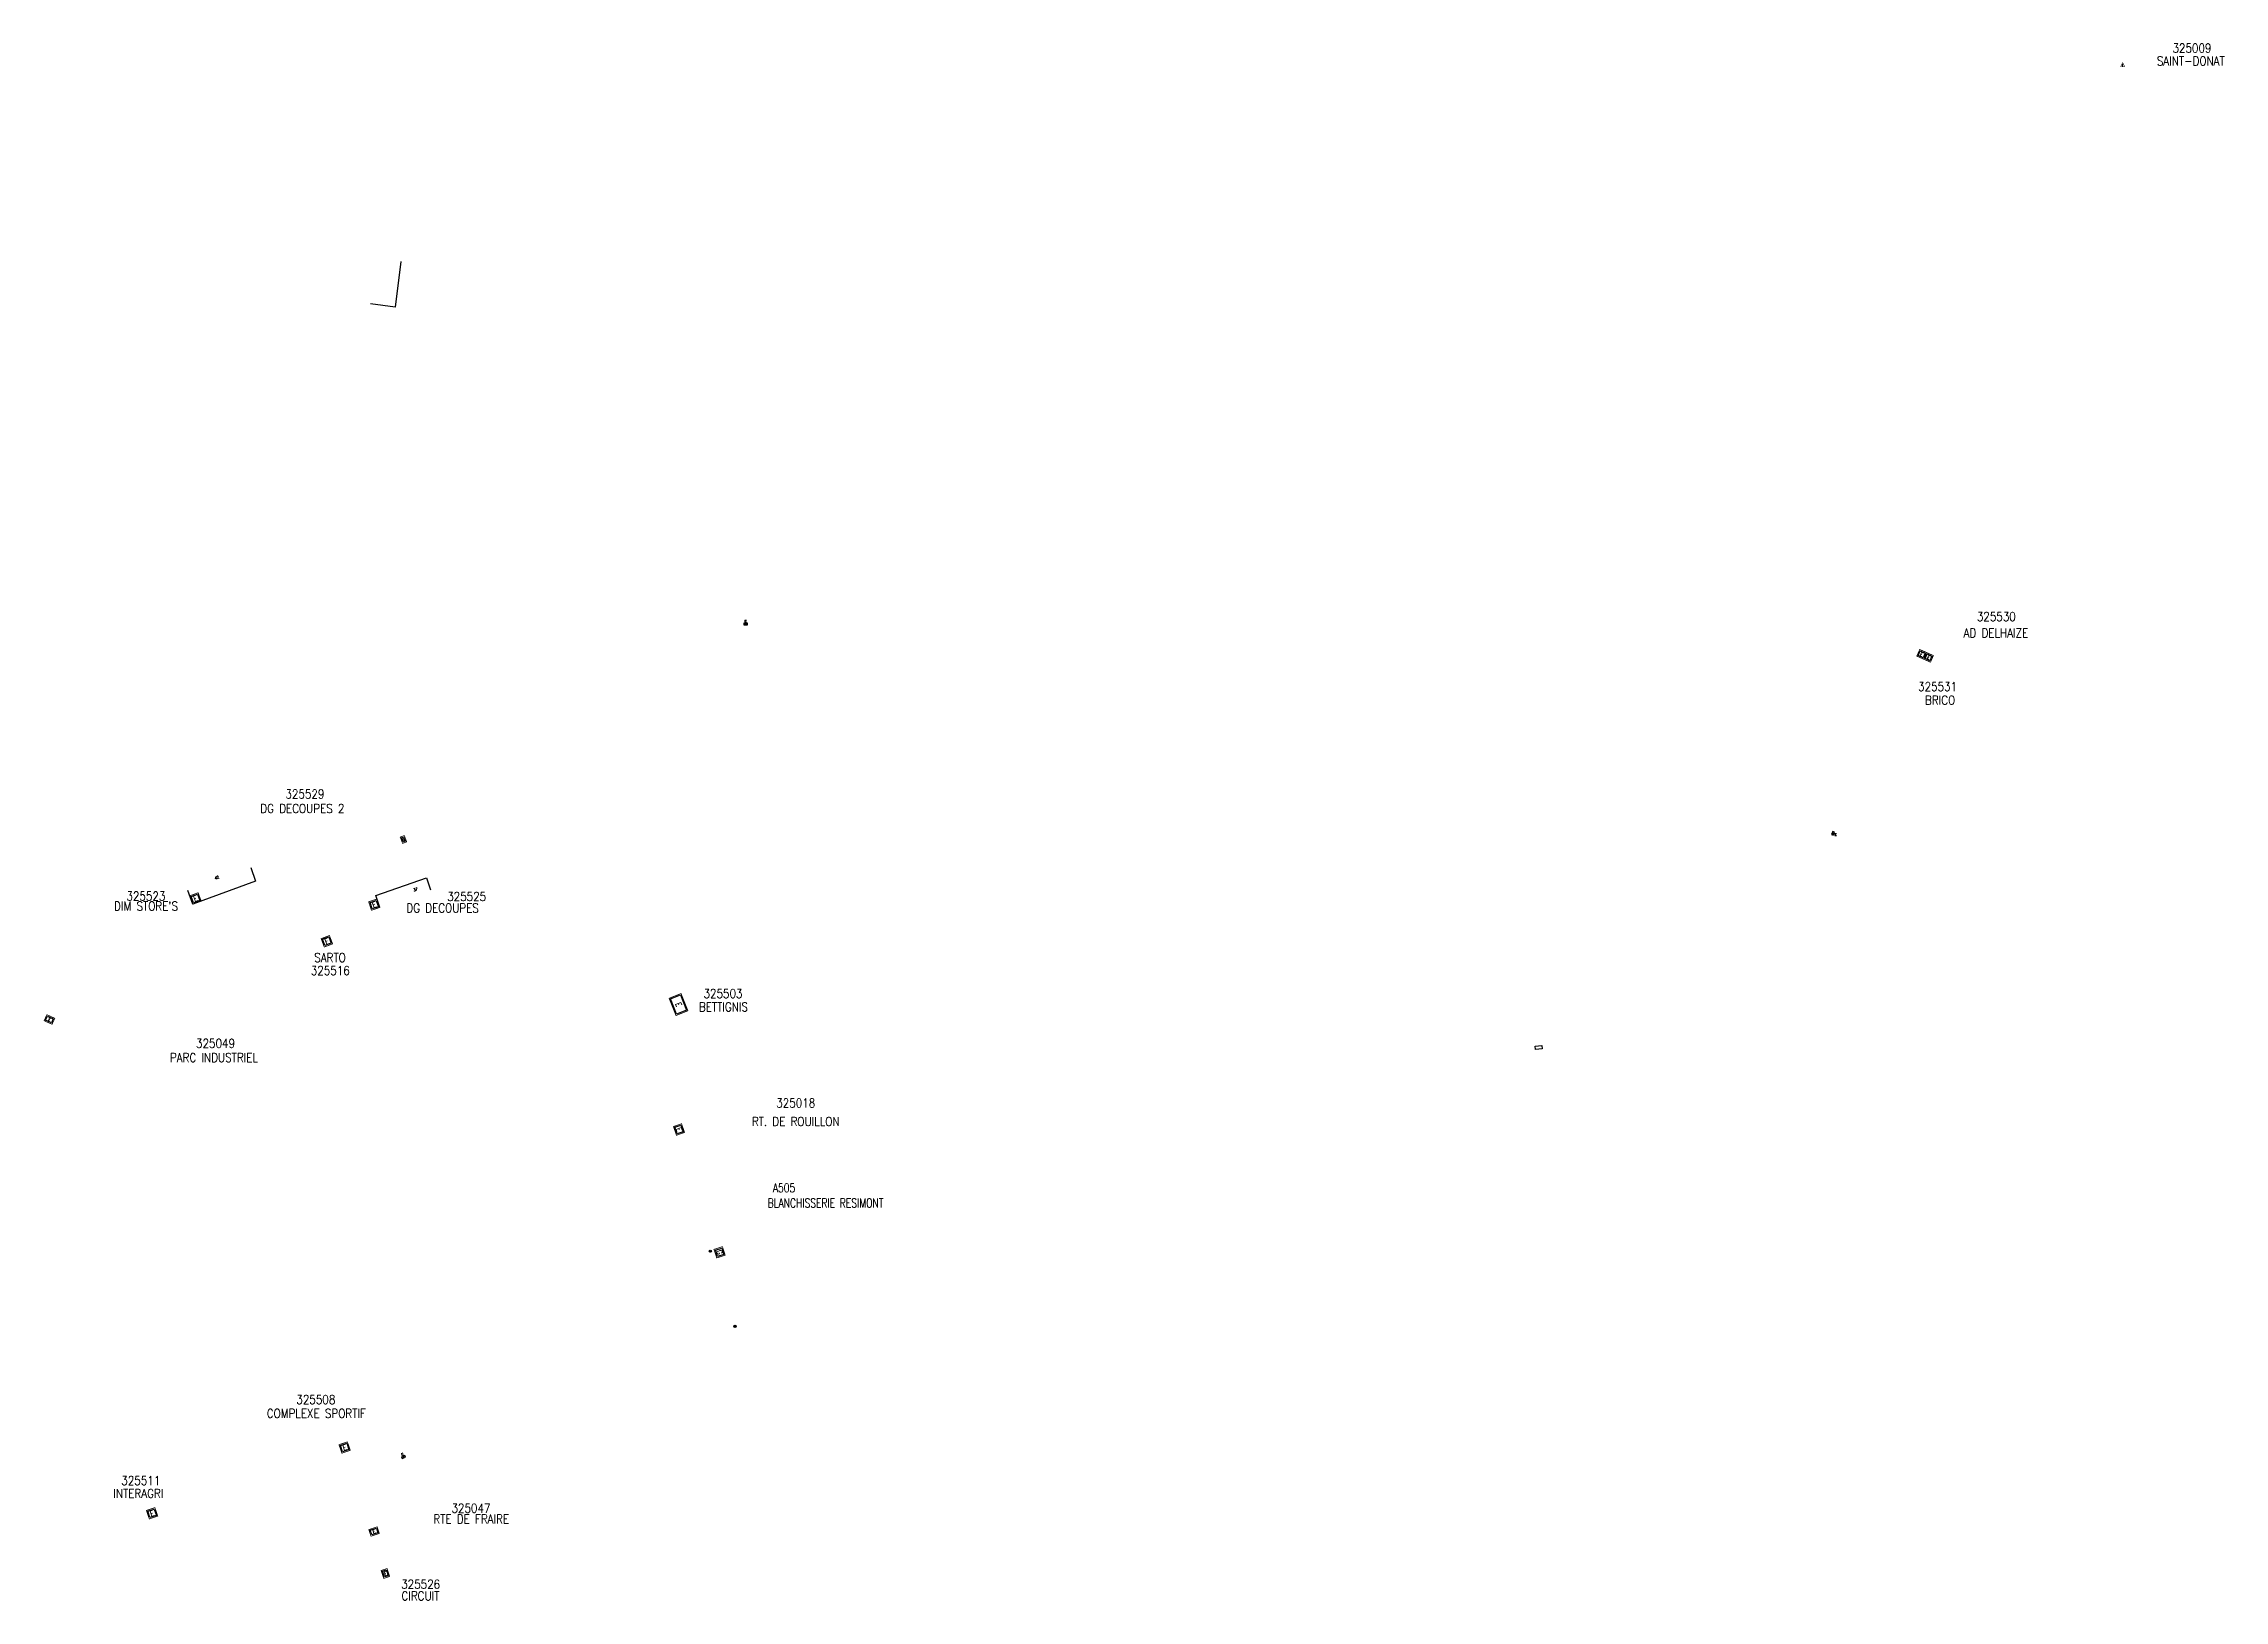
# Model space of a CAD drawing. Header units: millimetres. Extents: x 170000 to 170978, y 110192 to 110890.
import ezdxf
from ezdxf.enums import TextEntityAlignment as Align

# ---------------------------------------------------------------- set-up
doc = ezdxf.new("R2010")
doc.units = ezdxf.units.MM
doc.layers.get('0').update_dxf_attribs({"linetype": 'CONTINUOUS'})
for name, color, linetype in [('G_210', 7, 'CONTINUOUS'), ('M_200', 7, 'CONTINUOUS'), ('O_200', 7, 'CONTINUOUS'), ('W0100', 7, 'CONTINUOUS'), ('W0430', 7, 'CONTINUOUS'), ('W0469', 7, 'CONTINUOUS'), ('W0991', 7, 'CONTINUOUS')]:
    doc.layers.add(name, color=color, linetype=linetype)
doc.styles.add('M_ROMANS', font='ROMANS.shx', dxfattribs={"width": 0.75})
doc.styles.get("Standard").update_dxf_attribs({"font": 'romans.shx', "width": 0.85})

# ---------------------------------------------------------------- blocks, each defined once
blk = doc.blocks.new('*U1')
at = {"layer": 'M_200', "color": 0, "linetype": 'Continuous', "const_width": 0.35, "flags": 128}
blk.add_lwpolyline([(3.95, 3.13), (3.95, 0), (0, 0), (0, 3.13)], close=True, dxfattribs=at)
at = {"layer": 'M_200', "color": 0, "linetype": 'Continuous'}
blk.add_lwpolyline([(0.5, 2.63), (3.45, 2.63), (3.45, 0.5), (0.5, 0.5)], close=True, dxfattribs=at)
at = {"layer": 'M_200', "insert": (1.91, 1.56), "char_height": 1.49, "width": 2.3561, "attachment_point": 5}
blk.add_mtext('E', dxfattribs=at)
at = {"layer": 'M_200', "color": 0, "linetype": 'Continuous', "width": 0.85}
for tag, p in [('NUM', (2, 17.06)), ('NOM', (2, 10.65))]:
    blk.add_attdef(tag, text='', height=4, dxfattribs=at).set_placement(p, align=Align.MIDDLE)
at = {"layer": 'M_200', "color": 0, "linetype": 'Continuous', "style": 'M_ROMANS', "width": 0.75, "flags": 3}
for tag, p in [('DEF_COUP', (1.87, -5.49)), ('DEF_TYPE', (1.87, -7.99)), ('DEF_LEG', (1.87, -2.99))]:
    blk.add_attdef(tag, text='', height=1.2, dxfattribs=at).set_placement(p, align=Align.MIDDLE)
blk = doc.blocks.new('*U2')
at = {"layer": 'M_200', "color": 0, "linetype": 'Continuous', "const_width": 0.35, "flags": 128}
blk.add_lwpolyline([(2.81, 3.73), (2.81, 0), (0, 0), (0, 3.73)], close=True, dxfattribs=at)
at = {"layer": 'M_200', "color": 0, "linetype": 'Continuous'}
blk.add_lwpolyline([(0.5, 3.23), (2.31, 3.23), (2.31, 0.5), (0.5, 0.5)], close=True, dxfattribs=at)
at = {"layer": 'M_200', "insert": (1.46, 1.85), "char_height": 1.84, "width": 2.0652, "attachment_point": 5}
blk.add_mtext('E', dxfattribs=at)
at = {"layer": 'M_200', "color": 0, "linetype": 'Continuous', "width": 0.85}
for tag, p in [('NUM', (2, 17.06)), ('NOM', (2, 10.65))]:
    blk.add_attdef(tag, text='', height=4, dxfattribs=at).set_placement(p, align=Align.MIDDLE)
at = {"layer": 'M_200', "color": 0, "linetype": 'Continuous', "style": 'M_ROMANS', "width": 0.75, "flags": 3}
for tag, p in [('DEF_COUP', (1.87, -5.49)), ('DEF_TYPE', (1.87, -7.99)), ('DEF_LEG', (1.87, -2.99))]:
    blk.add_attdef(tag, text='', height=1.2, dxfattribs=at).set_placement(p, align=Align.MIDDLE)
blk = doc.blocks.new('M_200_59')
at = {"layer": 'M_200', "color": 0, "linetype": 'Continuous', "const_width": 0.35, "flags": 128}
blk.add_lwpolyline([(4, 4), (4, 0), (0, 0), (0, 4)], close=True, dxfattribs=at)
at = {"layer": 'M_200', "color": 0, "linetype": 'Continuous'}
blk.add_lwpolyline([(0.5, 3.5), (3.5, 3.5), (3.5, 0.5), (0.5, 0.5)], close=True, dxfattribs=at)
at = {"layer": 'M_200', "insert": (2, 2), "char_height": 2.5, "width": 4, "attachment_point": 5}
blk.add_mtext('E', dxfattribs=at)
at = {"layer": 'M_200', "color": 0, "linetype": 'Continuous', "width": 0.85}
for tag, p in [('NUM', (2, 17.06)), ('NOM', (2, 10.65))]:
    blk.add_attdef(tag, text='', height=4, dxfattribs=at).set_placement(p, align=Align.MIDDLE)
at = {"layer": 'M_200', "color": 0, "linetype": 'Continuous', "style": 'M_ROMANS', "width": 0.75, "flags": 3}
for tag, p in [('DEF_COUP', (1.87, -5.49)), ('DEF_TYPE', (1.87, -7.99)), ('DEF_LEG', (1.87, -2.99))]:
    blk.add_attdef(tag, text='', height=1.2, dxfattribs=at).set_placement(p, align=Align.MIDDLE)
blk = doc.blocks.new('*U4')
at = {"layer": 'M_200', "color": 0, "linetype": 'Continuous', "const_width": 0.35, "flags": 128}
blk.add_lwpolyline([(4.1, 3.86), (4.1, 0), (0, 0), (0, 3.86)], close=True, dxfattribs=at)
at = {"layer": 'M_200', "color": 0, "linetype": 'Continuous'}
blk.add_lwpolyline([(0.5, 3.36), (3.6, 3.36), (3.6, 0.5), (0.5, 0.5)], close=True, dxfattribs=at)
at = {"layer": 'M_200', "insert": (2.05, 1.93), "char_height": 2.5, "width": 4.0972, "attachment_point": 5}
blk.add_mtext('E', dxfattribs=at)
at = {"layer": 'M_200', "color": 0, "linetype": 'Continuous', "width": 0.85}
for tag, p in [('NUM', (2, 17.06)), ('NOM', (2, 10.65))]:
    blk.add_attdef(tag, text='', height=4, dxfattribs=at).set_placement(p, align=Align.MIDDLE)
at = {"layer": 'M_200', "color": 0, "linetype": 'Continuous', "style": 'M_ROMANS', "width": 0.75, "flags": 3}
for tag, p in [('DEF_COUP', (1.87, -5.49)), ('DEF_TYPE', (1.87, -7.99)), ('DEF_LEG', (1.87, -2.99))]:
    blk.add_attdef(tag, text='', height=1.2, dxfattribs=at).set_placement(p, align=Align.MIDDLE)
blk = doc.blocks.new('T469')
at = {"color": 0, "linetype": 'Continuous', "flags": 128}
for points in [[(-0.35, 0.35), (0.35, -0.35)], [(-0.35, -0.35), (0.35, 0.35)]]:
    blk.add_lwpolyline(points, dxfattribs=at)
at = {"color": 0, "linetype": 'Continuous'}
blk.add_circle((0, 0), 0.5, dxfattribs=at)
blk = doc.blocks.new('*U3')
at = {"layer": 'M_200', "color": 0, "linetype": 'Continuous', "const_width": 0.35, "flags": 128}
blk.add_lwpolyline([(3.9, 2.95), (3.9, 0), (0, 0), (0, 2.95)], close=True, dxfattribs=at)
at = {"layer": 'M_200', "color": 0, "linetype": 'Continuous'}
blk.add_lwpolyline([(0.5, 2.45), (3.4, 2.45), (3.4, 0.5), (0.5, 0.5)], close=True, dxfattribs=at)
at = {"layer": 'M_200', "insert": (1.93, 1.53), "char_height": 1.27, "width": 1.9749, "attachment_point": 5}
blk.add_mtext('E', dxfattribs=at)
at = {"layer": 'M_200', "color": 0, "linetype": 'Continuous', "width": 0.85}
for tag, p in [('NUM', (2, 17.06)), ('NOM', (2, 10.65))]:
    blk.add_attdef(tag, text='', height=4, dxfattribs=at).set_placement(p, align=Align.MIDDLE)
at = {"layer": 'M_200', "color": 0, "linetype": 'Continuous', "style": 'M_ROMANS', "width": 0.75, "flags": 3}
for tag, p in [('DEF_COUP', (1.87, -5.49)), ('DEF_TYPE', (1.87, -7.99)), ('DEF_LEG', (1.87, -2.99))]:
    blk.add_attdef(tag, text='', height=1.2, dxfattribs=at).set_placement(p, align=Align.MIDDLE)
blk = doc.blocks.new('T430')
at = {"flags": 128}
for points in [[(0.8, 0.8), (-0.8, 0.8)], [(-0.8, 0.8), (-0.8, 0)], [(0.8, 0.8), (-0.8, 0)], [(-0.8, 0), (0.8, 0)], [(-0.4, 2.1), (0.4, 2.1)], [(-0.4, 2.1), (-0.4, 1.3)], [(-0.4, 1.7), (0, 1.7)], [(-0.4, 1.3), (0.4, 1.3)], [(0.8, 0), (0.8, 0.8)]]:
    blk.add_lwpolyline(points, dxfattribs=at)
blk = doc.blocks.new('*U7')
at = {"flags": 128}
for points in [[(0.8, 0.8), (-0.8, 0.8)], [(-0.8, 0.8), (-0.8, 0)], [(0.8, 0.8), (-0.8, 0)], [(-0.8, 0), (0.8, 0)], [(-0.2, 1.17), (-0.53, 1.9)], [(-0.2, 1.17), (0.53, 1.5)], [(0.16, 1.33), (0, 1.7)], [(0.53, 1.5), (0.2, 2.23)], [(0.8, 0), (0.8, 0.8)]]:
    blk.add_lwpolyline(points, dxfattribs=at)
blk = doc.blocks.new('*U8')
at = {"flags": 128}
for points in [[(0.8, 0.8), (-0.8, 0.8)], [(-0.8, 0.8), (-0.8, 0)], [(0.8, 0.8), (-0.8, 0)], [(-0.8, 0), (0.8, 0)], [(0.8, 0), (0.8, 0.8)], [(0.4, -0.55), (-0.4, -0.55)], [(0.4, -1.35), (-0.4, -1.35)], [(0.4, -0.95), (0, -0.95)], [(0.4, -1.35), (0.4, -0.55)]]:
    blk.add_lwpolyline(points, dxfattribs=at)
blk = doc.blocks.new('G_210_23')
at = {"layer": 'G_210', "color": 0, "linetype": 'Continuous', "const_width": 0.35, "flags": 128}
blk.add_lwpolyline([(4, 4), (4, 0), (0, 0), (0, 4)], close=True, dxfattribs=at)
at = {"layer": 'G_210', "color": 0, "linetype": 'Continuous'}
blk.add_lwpolyline([(0.5, 3.5), (3.5, 3.5), (3.5, 0.5), (0.5, 0.5)], close=True, dxfattribs=at)
at = {"layer": 'G_210', "insert": (2, 2), "char_height": 2.5, "width": 4, "attachment_point": 5}
blk.add_mtext('G', dxfattribs=at)
at = {"layer": 'G_210', "color": 0, "linetype": 'Continuous', "width": 0.75}
for tag, height, p in [('NUM', 4, (2, 16)), ('NOM', 4, (2, 11)), ('BCL', 3, (2, 7))]:
    blk.add_attdef(tag, text='', height=height, dxfattribs=at).set_placement(p, align=Align.MIDDLE)
at = {"layer": 'G_210', "color": 0, "linetype": 'Continuous', "width": 0.75, "flags": 3}
for tag, p in [('DEF_COUP', (2.14, -5.61)), ('DEF_TYPE', (2.14, -8.11)), ('DEF_LEG', (2.14, -3.11))]:
    blk.add_attdef(tag, text='', height=1.2, dxfattribs=at).set_placement(p, align=Align.MIDDLE)
blk = doc.blocks.new('*U10')
at = {"layer": 'M_200', "color": 0, "linetype": 'Continuous', "const_width": 0.35, "flags": 128}
blk.add_lwpolyline([(8.45, -5.55), (3.08, -7.7), (0, 0), (5.37, 2.15)], close=True, dxfattribs=at)
at = {"layer": 'M_200', "color": 0, "linetype": 'Continuous'}
blk.add_lwpolyline([(5.09, 1.5), (7.8, -5.27), (3.36, -7.05), (0.65, -0.28)], close=True, dxfattribs=at)
at = {"layer": 'M_200', "insert": (4.22, -2.77), "char_height": 2.5, "width": 8.2917, "attachment_point": 5, "rotation": 291.82396}
blk.add_mtext('E', dxfattribs=at)
at = {"layer": 'M_200', "color": 0, "linetype": 'Continuous', "width": 0.85}
for tag, p in [('NUM', (2, 17.06)), ('NOM', (2, 10.65))]:
    blk.add_attdef(tag, text='', height=4, dxfattribs=at).set_placement(p, align=Align.MIDDLE)
at = {"layer": 'M_200', "color": 0, "linetype": 'Continuous', "style": 'M_ROMANS', "width": 0.75, "flags": 3}
for tag, p in [('DEF_COUP', (1.87, -5.49)), ('DEF_TYPE', (1.87, -7.99)), ('DEF_LEG', (1.87, -2.99))]:
    blk.add_attdef(tag, text='', height=1.2, dxfattribs=at).set_placement(p, align=Align.MIDDLE)
blk = doc.blocks.new('*U11')
at = {"layer": 'M_200', "color": 0, "linetype": 'Continuous', "const_width": 0.35, "flags": 128}
blk.add_lwpolyline([(2.52, 5.07), (3.79, 1.28), (0, 0), (-1.28, 3.79)], close=True, dxfattribs=at)
at = {"layer": 'M_200', "color": 0, "linetype": 'Continuous'}
blk.add_lwpolyline([(-0.64, 3.48), (2.2, 4.43), (3.16, 1.59), (0.31, 0.63)], close=True, dxfattribs=at)
at = {"layer": 'M_200', "insert": (1.26, 2.53), "char_height": 2.5, "width": 4, "attachment_point": 5, "rotation": 18.58753}
blk.add_mtext('E', dxfattribs=at)
at = {"layer": 'M_200', "color": 0, "linetype": 'Continuous', "width": 0.85}
for tag, p in [('NUM', (2, 17.06)), ('NOM', (2, 10.65))]:
    blk.add_attdef(tag, text='', height=4, dxfattribs=at).set_placement(p, align=Align.MIDDLE)
at = {"layer": 'M_200', "color": 0, "linetype": 'Continuous', "style": 'M_ROMANS', "width": 0.75, "flags": 3}
for tag, p in [('DEF_COUP', (1.87, -5.49)), ('DEF_TYPE', (1.87, -7.99)), ('DEF_LEG', (1.87, -2.99))]:
    blk.add_attdef(tag, text='', height=1.2, dxfattribs=at).set_placement(p, align=Align.MIDDLE)
blk = doc.blocks.new('*U12')
at = {"layer": 'M_200', "color": 0, "linetype": 'Continuous', "const_width": 0.35, "flags": 128}
blk.add_lwpolyline([(2.48, 5.08), (3.78, 1.3), (0, 0), (-1.3, 3.78)], close=True, dxfattribs=at)
at = {"layer": 'M_200', "color": 0, "linetype": 'Continuous'}
blk.add_lwpolyline([(-0.67, 3.47), (2.17, 4.45), (3.15, 1.61), (0.31, 0.64)], close=True, dxfattribs=at)
at = {"layer": 'M_200', "insert": (1.24, 2.54), "char_height": 2.5, "width": 4, "attachment_point": 5, "rotation": 18.98306}
blk.add_mtext('E', dxfattribs=at)
at = {"layer": 'M_200', "color": 0, "linetype": 'Continuous', "width": 0.85}
for tag, p in [('NUM', (2, 17.06)), ('NOM', (2, 10.65))]:
    blk.add_attdef(tag, text='', height=4, dxfattribs=at).set_placement(p, align=Align.MIDDLE)
at = {"layer": 'M_200', "color": 0, "linetype": 'Continuous', "style": 'M_ROMANS', "width": 0.75, "flags": 3}
for tag, p in [('DEF_COUP', (1.87, -5.49)), ('DEF_TYPE', (1.87, -7.99)), ('DEF_LEG', (1.87, -2.99))]:
    blk.add_attdef(tag, text='', height=1.2, dxfattribs=at).set_placement(p, align=Align.MIDDLE)
blk = doc.blocks.new('O_200_01')
at = {"flags": 128}
blk.add_lwpolyline([(-1.5, 0.75), (1.5, 0.75), (1.5, -0.75), (-1.5, -0.75), (-1.5, 0.75)], dxfattribs=at)
at = {"color": 0, "linetype": 'Continuous', "width": 0.75, "flags": 3}
for tag, p in [('DEF_COUP', (0.5, -7.5)), ('DEF_TYPE', (0.5, -10)), ('DEF_LEG', (0.5, -5))]:
    blk.add_attdef(tag, text='', height=1.2, dxfattribs=at).set_placement(p, align=Align.MIDDLE)
blk = doc.blocks.new('M_200_57')
at = {"color": 0, "linetype": 'Continuous', "const_width": 0.175, "flags": 128}
blk.add_lwpolyline([(-1.01, -0.65), (-0.01, 1.35), (0.99, -0.65)], close=True, dxfattribs=at)
at = {"color": 0, "linetype": 'Continuous', "width": 0.85}
blk.add_text('E', height=0.9, dxfattribs=at).set_placement((-0.01, 0.03), align=Align.MIDDLE_CENTER)
for tag, p in [('NUM', (0, 15.7)), ('NOM', (0, 9.29))]:
    blk.add_attdef(tag, text='', height=4, dxfattribs=at).set_placement(p, align=Align.MIDDLE)
at = {"color": 0, "linetype": 'Continuous', "width": 0.75, "flags": 3}
for tag, p in [('DEF_COUP', (0.01, -7.6)), ('DEF_TYPE', (0.01, -10.1)), ('DEF_LEG', (0.01, -5.1))]:
    blk.add_attdef(tag, text='', height=1.2, dxfattribs=at).set_placement(p, align=Align.MIDDLE)
blk = doc.blocks.new('*U15')
at = {"layer": 'M_200', "color": 0, "linetype": 'Continuous', "const_width": 0.35, "flags": 128}
blk.add_lwpolyline([(3.37, 3.26), (3.38, 0.01), (0, 0), (-0.01, 3.25)], close=True, dxfattribs=at)
at = {"layer": 'M_200', "color": 0, "linetype": 'Continuous'}
blk.add_lwpolyline([(0.49, 2.75), (2.88, 2.76), (2.88, 0.51), (0.5, 0.5)], close=True, dxfattribs=at)
at = {"layer": 'M_200', "insert": (1.62, 1.54), "char_height": 1.57, "width": 2.1235, "attachment_point": 5, "rotation": 0.12796}
blk.add_mtext('E', dxfattribs=at)
at = {"layer": 'M_200', "color": 0, "linetype": 'Continuous', "width": 0.85}
for tag, p in [('NUM', (2, 17.06)), ('NOM', (2, 10.65))]:
    blk.add_attdef(tag, text='', height=4, dxfattribs=at).set_placement(p, align=Align.MIDDLE)
at = {"layer": 'M_200', "color": 0, "linetype": 'Continuous', "style": 'M_ROMANS', "width": 0.75, "flags": 3}
for tag, p in [('DEF_COUP', (1.87, -5.49)), ('DEF_TYPE', (1.87, -7.99)), ('DEF_LEG', (1.87, -2.99))]:
    blk.add_attdef(tag, text='', height=1.2, dxfattribs=at).set_placement(p, align=Align.MIDDLE)
blk = doc.blocks.new('*U16')
at = {"layer": 'M_200', "color": 0, "linetype": 'Continuous', "const_width": 0.35, "flags": 128}
blk.add_lwpolyline([(3.37, 3.26), (3.38, 0.01), (0, 0), (-0.01, 3.25)], close=True, dxfattribs=at)
at = {"layer": 'M_200', "color": 0, "linetype": 'Continuous'}
blk.add_lwpolyline([(0.49, 2.75), (2.88, 2.76), (2.88, 0.51), (0.5, 0.5)], close=True, dxfattribs=at)
at = {"layer": 'M_200', "insert": (1.73, 1.67), "char_height": 1.59, "width": 2.1662, "attachment_point": 5, "rotation": 0.12796}
blk.add_mtext('E', dxfattribs=at)
at = {"layer": 'M_200', "color": 0, "linetype": 'Continuous', "width": 0.85}
for tag, p in [('NUM', (2, 17.06)), ('NOM', (2, 10.65))]:
    blk.add_attdef(tag, text='', height=4, dxfattribs=at).set_placement(p, align=Align.MIDDLE)
at = {"layer": 'M_200', "color": 0, "linetype": 'Continuous', "style": 'M_ROMANS', "width": 0.75, "flags": 3}
for tag, p in [('DEF_COUP', (1.87, -5.49)), ('DEF_TYPE', (1.87, -7.99)), ('DEF_LEG', (1.87, -2.99))]:
    blk.add_attdef(tag, text='', height=1.2, dxfattribs=at).set_placement(p, align=Align.MIDDLE)
blk = doc.blocks.new('*U17')
at = {"layer": 'M_200', "color": 0, "linetype": 'Continuous', "const_width": 0.35, "flags": 128}
blk.add_lwpolyline([(1.95, 2.99), (1.95, 0), (0, 0), (0, 2.99)], close=True, dxfattribs=at)
at = {"layer": 'M_200', "color": 0, "linetype": 'Continuous'}
blk.add_lwpolyline([(0.5, 2.49), (1.45, 2.49), (1.45, 0.5), (0.5, 0.5)], close=True, dxfattribs=at)
at = {"layer": 'M_200', "insert": (0.93, 1.51), "char_height": 0.802, "width": 0.6251, "attachment_point": 5}
blk.add_mtext('E', dxfattribs=at)
at = {"layer": 'M_200', "color": 0, "linetype": 'Continuous', "width": 0.85}
for tag, p in [('NUM', (2, 17.06)), ('NOM', (2, 10.65))]:
    blk.add_attdef(tag, text='', height=4, dxfattribs=at).set_placement(p, align=Align.MIDDLE)
at = {"layer": 'M_200', "color": 0, "linetype": 'Continuous', "style": 'M_ROMANS', "width": 0.75, "flags": 3}
for tag, p in [('DEF_COUP', (1.87, -5.49)), ('DEF_TYPE', (1.87, -7.99)), ('DEF_LEG', (1.87, -2.99))]:
    blk.add_attdef(tag, text='', height=1.2, dxfattribs=at).set_placement(p, align=Align.MIDDLE)

msp = doc.modelspace()

# ---------------------------------------------------------------- linework, layer by layer
at = {"layer": 'W0100', "color": 252, "flags": 128}
for points in [[(170160.55, 110792.29), (170158.02, 110771.8), (170146.97, 110773.17)], [(170093.2, 110520.49), (170095.44, 110514.39), (170067.27, 110504.07), (170065.03, 110510.18)], [(170151.18, 110502.65), (170149.31, 110508.02), (170171.99, 110515.88), (170173.85, 110510.51)]]:
    msp.add_lwpolyline(points, dxfattribs=at)

# ---------------------------------------------------------------- block references
at = {"layer": 'G_210'}
ref = msp.add_blockref('G_210_23', (170300.99, 110349.29), dxfattribs=dict(at, rotation=288.0057005743841))
ref.add_attrib('NUM', 'A505', dxfattribs={"color": 0, "linetype": 'Continuous', "height": 4, "width": 0.75}).set_placement((170332.43, 110376.89), align=Align.MIDDLE)
ref.add_attrib('NOM', 'BLANCHISSERIE RESIMONT', dxfattribs={"color": 0, "linetype": 'Continuous', "height": 4, "width": 0.75}).set_placement((170351.02, 110370.09), align=Align.MIDDLE)
at = {"layer": 'M_200'}
ref = msp.add_blockref('M_200_57', (170932.82, 110880.16), dxfattribs=at)
ref.add_attrib('NUM', '325009', dxfattribs={"layer": '0', "color": 0, "linetype": 'Continuous', "height": 4, "width": 0.85}).set_placement((170963.91, 110887.9), align=Align.MIDDLE)
ref.add_attrib('NOM', 'SAINT-DONAT', dxfattribs={"layer": '0', "color": 0, "linetype": 'Continuous', "height": 4, "width": 0.85}).set_placement((170963.37, 110882.12), align=Align.MIDDLE)
ref = msp.add_blockref('*U15', (170840.49, 110615.3), dxfattribs=dict(at, rotation=335.9231641591968))
ref.add_attrib('NUM', '325530', dxfattribs={"color": 0, "linetype": 'Continuous', "height": 4, "width": 0.85}).set_placement((170876.16, 110633.01), align=Align.MIDDLE)
ref.add_attrib('NOM', 'AD DELHAIZE', dxfattribs={"color": 0, "linetype": 'Continuous', "height": 4, "width": 0.85}).set_placement((170875.99, 110625.68), align=Align.MIDDLE)
ref = msp.add_blockref('*U16', (170843.54, 110613.94), dxfattribs=dict(at, rotation=335.9231641591968))
ref.add_attrib('NUM', '325531', dxfattribs={"color": 0, "linetype": 'Continuous', "height": 4, "width": 0.85}).set_placement((170849.81, 110601.62), align=Align.MIDDLE)
ref.add_attrib('NOM', 'BRICO', dxfattribs={"color": 0, "linetype": 'Continuous', "height": 4, "width": 0.85}).set_placement((170850.94, 110595.54), align=Align.MIDDLE)
ref = msp.add_blockref('*U17', (170161.35, 110531.34), dxfattribs=dict(at, rotation=20.98156359706626))
ref.add_attrib('NUM', '325529', dxfattribs={"color": 0, "linetype": 'Continuous', "height": 4, "width": 0.85}).set_placement((170117.54, 110553.47), align=Align.MIDDLE)
ref.add_attrib('NOM', 'DG DECOUPES 2', dxfattribs={"color": 0, "linetype": 'Continuous', "height": 4, "width": 0.85}).set_placement((170116.4, 110546.97), align=Align.MIDDLE)
ref = msp.add_blockref('M_200_59', (170067.27, 110504.07), dxfattribs=dict(at, rotation=20.10940551869931))
ref.add_attrib('NUM', '325523', dxfattribs={"color": 0, "linetype": 'Continuous', "height": 4, "width": 0.85}).set_placement((170046.23, 110507.71), align=Align.MIDDLE)
ref.add_attrib('NOM', "DIM STORE'S", dxfattribs={"color": 0, "linetype": 'Continuous', "height": 4, "width": 0.85}).set_placement((170046.3, 110503.21), align=Align.MIDDLE)
ref = msp.add_blockref('M_200_59', (170147.4, 110501.34), dxfattribs=dict(at, rotation=19.1249368971221))
ref.add_attrib('NUM', '325525', dxfattribs={"color": 0, "linetype": 'Continuous', "height": 4, "width": 0.85}).set_placement((170190.07, 110507.52), align=Align.MIDDLE)
ref.add_attrib('NOM', 'DG DECOUPES', dxfattribs={"color": 0, "linetype": 'Continuous', "height": 4, "width": 0.85}).set_placement((170179.29, 110502.36), align=Align.MIDDLE)
ref = msp.add_blockref('M_200_59', (170126.21, 110484.87), dxfattribs=dict(at, rotation=20.6822037853828))
ref.add_attrib('NUM', '325516', dxfattribs={"color": 0, "linetype": 'Continuous', "height": 4, "width": 0.85}).set_placement((170128.91, 110474.3), align=Align.MIDDLE)
ref.add_attrib('NOM', 'SARTO', dxfattribs={"color": 0, "linetype": 'Continuous', "height": 4, "width": 0.85}).set_placement((170128.81, 110480.12), align=Align.MIDDLE)
ref = msp.add_blockref('*U10', (170280.88, 110461.86), dxfattribs=at)
ref.add_attrib('NUM', '325503', dxfattribs={"color": 0, "linetype": 'Continuous', "height": 4, "width": 0.85}).set_placement((170305.06, 110464.01), align=Align.MIDDLE)
ref.add_attrib('NOM', 'BETTIGNIS', dxfattribs={"color": 0, "linetype": 'Continuous', "height": 4, "width": 0.85}).set_placement((170305.24, 110458.01), align=Align.MIDDLE)
ref = msp.add_blockref('*U3', (170000.57, 110451.83), dxfattribs=dict(at, rotation=335.6817148565934))
ref.add_attrib('NUM', '325049', dxfattribs={"color": 0, "linetype": 'Continuous', "height": 4, "width": 0.85}).set_placement((170077.43, 110441.67), align=Align.MIDDLE)
ref.add_attrib('NOM', 'PARC INDUSTRIEL', dxfattribs={"color": 0, "linetype": 'Continuous', "height": 4, "width": 0.85}).set_placement((170076.72, 110435.3), align=Align.MIDDLE)
ref = msp.add_blockref('*U4', (170282.82, 110404.35), dxfattribs=dict(at, rotation=289.3547156041496))
ref.add_attrib('NUM', '325018', dxfattribs={"color": 0, "linetype": 'Continuous', "height": 4, "width": 0.85}).set_placement((170337.67, 110414.95), align=Align.MIDDLE)
ref.add_attrib('NOM', 'RT. DE ROUILLON', dxfattribs={"color": 0, "linetype": 'Continuous', "height": 4, "width": 0.85}).set_placement((170337.67, 110406.65), align=Align.MIDDLE)
ref = msp.add_blockref('*U12', (170134.11, 110257.93), dxfattribs=at)
ref.add_attrib('NUM', '325508', dxfattribs={"color": 0, "linetype": 'Continuous', "height": 4, "width": 0.85}).set_placement((170122.44, 110281.98), align=Align.MIDDLE)
ref.add_attrib('NOM', 'COMPLEXE SPORTIF', dxfattribs={"color": 0, "linetype": 'Continuous', "height": 4, "width": 0.85}).set_placement((170122.63, 110275.77), align=Align.MIDDLE)
ref = msp.add_blockref('*U11', (170047.73, 110228.45), dxfattribs=at)
ref.add_attrib('NUM', '325511', dxfattribs={"color": 0, "linetype": 'Continuous', "height": 4, "width": 0.85}).set_placement((170043.92, 110245.66), align=Align.MIDDLE)
ref.add_attrib('NOM', 'INTERAGRI', dxfattribs={"color": 0, "linetype": 'Continuous', "height": 4, "width": 0.85}).set_placement((170042.83, 110239.87), align=Align.MIDDLE)
ref = msp.add_blockref('*U1', (170147.16, 110220.69), dxfattribs=dict(at, rotation=18.36616640701819))
ref.add_attrib('NUM', '325047', dxfattribs={"color": 0, "linetype": 'Continuous', "height": 4, "width": 0.85}).set_placement((170192.01, 110233.26), align=Align.MIDDLE)
ref.add_attrib('NOM', 'RTE DE FRAIRE', dxfattribs={"color": 0, "linetype": 'Continuous', "height": 4, "width": 0.85}).set_placement((170192.14, 110228.41), align=Align.MIDDLE)
ref = msp.add_blockref('*U2', (170152.89, 110201.79), dxfattribs=dict(at, rotation=18.36616640780948))
ref.add_attrib('NUM', '325526', dxfattribs={"color": 0, "linetype": 'Continuous', "height": 4, "width": 0.85}).set_placement((170169.45, 110199.19), align=Align.MIDDLE)
ref.add_attrib('NOM', 'CIRCUIT', dxfattribs={"color": 0, "linetype": 'Continuous', "height": 4, "width": 0.85}).set_placement((170169.34, 110193.94), align=Align.MIDDLE)
at = {"layer": 'O_200', "rotation": 5.316171160933082}
msp.add_blockref('O_200_01', (170670.91, 110439.85), dxfattribs=at)
at = {"layer": 'W0430'}
msp.add_blockref('T430', (170315.19, 110629.34), dxfattribs=at)
for name, p, rotation in [('*U7', (170802.56, 110536), 246.1040214114889), ('*U8', (170161.63, 110256.61), 199.1078548903134)]:
    msp.add_blockref(name, p, dxfattribs=dict(at, rotation=rotation))
at = {"layer": 'W0469'}
for p, rotation in [((170299.33, 110348.49), 328.9709650320987), ((170310.41, 110314.8), 328.9709650320986)]:
    msp.add_blockref('T469', p, dxfattribs=dict(at, rotation=rotation))

# ---------------------------------------------------------------- texts
at = {"layer": 'W0991', "color": 252, "width": 0.85}
for s, p in [('42', (170078.03, 110515.97)), ('37', (170167.13, 110510.68))]:
    msp.add_text(s, height=1.25, rotation=19.12489, dxfattribs=at).set_placement(p, align=Align.MIDDLE)

doc.saveas('drawing.dxf')
